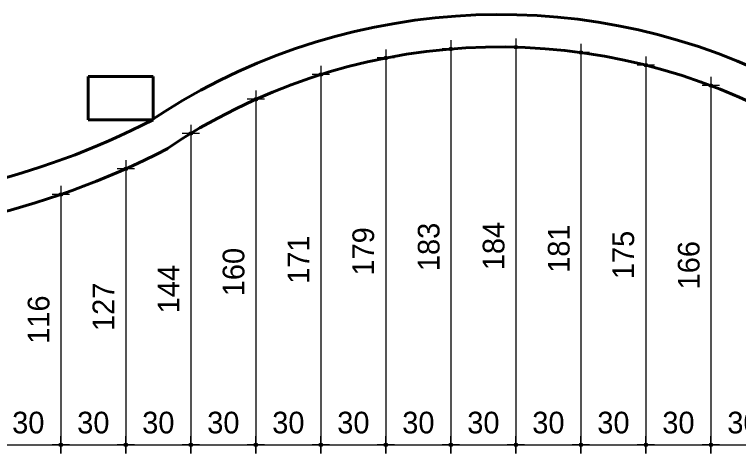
# Model space of a CAD drawing. Header units: millimetres. Extents: x 13204 to 24802, y 21209 to 40694.
# Drawn here: x 15925 to 16259.1, y 33044.4 to 33247 of the extents above; entities that cross this region are included whole.
import ezdxf

# ---------------------------------------------------------------- set-up
doc = ezdxf.new("R2010")
doc.units = ezdxf.units.MM
for name, color, linetype, lineweight in [('COTAS', 30, 'Continuous', 5), ('PAREDE', 1, 'Continuous', 40), ('Paredes', 1, 'Continuous', 40)]:
    doc.layers.add(name, color=color, linetype=linetype, lineweight=lineweight)
doc.styles.add('LANA', font='stylu.ttf')
doc.dimstyles.new('COTA 50', dxfattribs={"dimscale": 0, "dimtxt": 10, "dimasz": 0.5, "dimexe": 1.25, "dimexo": 5, "dimgap": 5, "dimtad": 1, "dimdec": 0, "dimtxsty": 'LANA', "dimblk": 'cota', "dimcen": 2.5, "dimse2": 1, "dimclrd": 256, "dimclre": 256, "dimclrt": 256, "dimaunit": 1, "dimadec": 0, "dimazin": 0, "dimtfac": 1, "dimtdec": 0, "dimtmove": 0, "dimatfit": 3, "dimldrblk": 'DOTSMALL', "dimfxl": 5, "dimfxlon": 1, "dimtzin": 9, "dimlwd": -1, "dimlwe": -1, "dimarcsym": 0})

# ---------------------------------------------------------------- blocks, each defined once
blk = doc.blocks.new('P20X30V')
at = {"layer": 'Paredes'}
for p, q in [((0.1, 0.15), (-0.1, 0.15)), ((-0.1, 0.15), (-0.1, -0.15)), ((0.1, -0.15), (0.1, 0.15)), ((-0.1, -0.15), (0.1, -0.15)), ((0.0345, -0.1497), (0.0345, -0.1497))]:
    blk.add_line(p, q, dxfattribs=at)
blk = doc.blocks.new('cota')
at = {"layer": 'COTAS'}
blk.add_hatch(color=256, dxfattribs=at).paths.add_polyline_path([(-1.6, 0, 1), (1.6, 0, 1)])
for points in [[(0, 1.6), (0, 8)], [(-1.6, 0), (-8, 0)], [(8, 0), (1.6, 0)], [(0, -8), (0, -1.6)]]:
    blk.add_lwpolyline(points, dxfattribs=at)
blk.add_circle((0, 0), 1.6, dxfattribs=at)
blk = doc.blocks.new('*D345')
at = {"layer": 'COTAS', "transparency": 16777216}
for p, q in [((15916.35, 33053.36), (15916.35, 33047.11)), ((15916.85, 33048.36), (15945.85, 33048.36))]:
    blk.add_line(p, q, dxfattribs=at)
at = {"layer": 'Defpoints', "color": 0, "transparency": 16777216}
for p in [(15916.35, 33154.99), (15946.35, 33048.36), (15946.35, 33048.36)]:
    blk.add_point(p, dxfattribs=at)
at = {"layer": 'COTAS', "transparency": 16777216, "xscale": 0.5, "yscale": 0.5, "zscale": 0.5, "rotation": 180}
blk.add_blockref('cota', (15916.35, 33048.36), dxfattribs=at)
at = {"layer": 'COTAS', "transparency": 16777216, "xscale": 0.5, "yscale": 0.5, "zscale": 0.5}
blk.add_blockref('cota', (15946.35, 33048.36), dxfattribs=at)
at = {"layer": 'COTAS', "transparency": 16777216, "insert": (15931.35, 33058.58), "char_height": 10, "attachment_point": 5, "style": 'LANA'}
blk.add_mtext('30', dxfattribs=at)
blk = doc.blocks.new('_DotSmall')
at = {"layer": 'PAREDE', "color": 0, "const_width": 0.5}
blk.add_lwpolyline([(-0.0625, 0, 1), (0.0625, 0, 1)], format="xyb", close=True, dxfattribs=at)
blk = doc.blocks.new('*D346')
at = {"layer": 'COTAS', "transparency": 16777216}
for p, q in [((15946.35, 33048.36), (15946.35, 33049.61)), ((15946.85, 33048.36), (15975.85, 33048.36))]:
    blk.add_line(p, q, dxfattribs=at)
at = {"layer": 'Defpoints', "color": 0, "transparency": 16777216}
for p in [(15946.35, 33048.36), (15976.35, 33048.36), (15976.35, 33048.36)]:
    blk.add_point(p, dxfattribs=at)
at = {"layer": 'COTAS', "transparency": 16777216, "xscale": 0.5, "yscale": 0.5, "zscale": 0.5, "rotation": 180}
blk.add_blockref('cota', (15946.35, 33048.36), dxfattribs=at)
at = {"layer": 'COTAS', "transparency": 16777216, "xscale": 0.5, "yscale": 0.5, "zscale": 0.5}
blk.add_blockref('cota', (15976.35, 33048.36), dxfattribs=at)
at = {"layer": 'COTAS', "transparency": 16777216, "insert": (15961.35, 33058.58), "char_height": 10, "attachment_point": 5, "style": 'LANA'}
blk.add_mtext('30', dxfattribs=at)
blk = doc.blocks.new('*D347')
at = {"layer": 'COTAS', "transparency": 16777216}
for p, q in [((15976.35, 33048.36), (15976.35, 33049.61)), ((15976.85, 33048.36), (16005.85, 33048.36))]:
    blk.add_line(p, q, dxfattribs=at)
at = {"layer": 'Defpoints', "color": 0, "transparency": 16777216}
for p in [(15976.35, 33048.36), (16006.35, 33048.36), (16006.35, 33048.36)]:
    blk.add_point(p, dxfattribs=at)
at = {"layer": 'COTAS', "transparency": 16777216, "xscale": 0.5, "yscale": 0.5, "zscale": 0.5, "rotation": 180}
blk.add_blockref('cota', (15976.35, 33048.36), dxfattribs=at)
at = {"layer": 'COTAS', "transparency": 16777216, "xscale": 0.5, "yscale": 0.5, "zscale": 0.5}
blk.add_blockref('cota', (16006.35, 33048.36), dxfattribs=at)
at = {"layer": 'COTAS', "transparency": 16777216, "insert": (15991.35, 33058.58), "char_height": 10, "attachment_point": 5, "style": 'LANA'}
blk.add_mtext('30', dxfattribs=at)
blk = doc.blocks.new('*D348')
at = {"layer": 'COTAS', "transparency": 16777216}
for p, q in [((16006.35, 33048.36), (16006.35, 33049.61)), ((16006.85, 33048.36), (16035.85, 33048.36))]:
    blk.add_line(p, q, dxfattribs=at)
at = {"layer": 'Defpoints', "color": 0, "transparency": 16777216}
for p in [(16006.35, 33048.36), (16036.35, 33048.36), (16036.35, 33048.36)]:
    blk.add_point(p, dxfattribs=at)
at = {"layer": 'COTAS', "transparency": 16777216, "xscale": 0.5, "yscale": 0.5, "zscale": 0.5, "rotation": 180}
blk.add_blockref('cota', (16006.35, 33048.36), dxfattribs=at)
at = {"layer": 'COTAS', "transparency": 16777216, "xscale": 0.5, "yscale": 0.5, "zscale": 0.5}
blk.add_blockref('cota', (16036.35, 33048.36), dxfattribs=at)
at = {"layer": 'COTAS', "transparency": 16777216, "insert": (16021.35, 33058.58), "char_height": 10, "attachment_point": 5, "style": 'LANA'}
blk.add_mtext('30', dxfattribs=at)
blk = doc.blocks.new('*D349')
at = {"layer": 'COTAS', "transparency": 16777216}
for p, q in [((16036.35, 33048.36), (16036.35, 33049.61)), ((16036.85, 33048.36), (16065.85, 33048.36))]:
    blk.add_line(p, q, dxfattribs=at)
at = {"layer": 'Defpoints', "color": 0, "transparency": 16777216}
for p in [(16036.35, 33048.36), (16066.35, 33048.36), (16066.35, 33048.36)]:
    blk.add_point(p, dxfattribs=at)
at = {"layer": 'COTAS', "transparency": 16777216, "xscale": 0.5, "yscale": 0.5, "zscale": 0.5, "rotation": 180}
blk.add_blockref('cota', (16036.35, 33048.36), dxfattribs=at)
at = {"layer": 'COTAS', "transparency": 16777216, "xscale": 0.5, "yscale": 0.5, "zscale": 0.5}
blk.add_blockref('cota', (16066.35, 33048.36), dxfattribs=at)
at = {"layer": 'COTAS', "transparency": 16777216, "insert": (16051.35, 33058.58), "char_height": 10, "attachment_point": 5, "style": 'LANA'}
blk.add_mtext('30', dxfattribs=at)
blk = doc.blocks.new('*D350')
at = {"layer": 'COTAS', "transparency": 16777216}
for p, q in [((16066.35, 33048.36), (16066.35, 33049.61)), ((16066.85, 33048.36), (16095.85, 33048.36))]:
    blk.add_line(p, q, dxfattribs=at)
at = {"layer": 'Defpoints', "color": 0, "transparency": 16777216}
for p in [(16066.35, 33048.36), (16096.35, 33048.36), (16096.35, 33048.36)]:
    blk.add_point(p, dxfattribs=at)
at = {"layer": 'COTAS', "transparency": 16777216, "xscale": 0.5, "yscale": 0.5, "zscale": 0.5, "rotation": 180}
blk.add_blockref('cota', (16066.35, 33048.36), dxfattribs=at)
at = {"layer": 'COTAS', "transparency": 16777216, "xscale": 0.5, "yscale": 0.5, "zscale": 0.5}
blk.add_blockref('cota', (16096.35, 33048.36), dxfattribs=at)
at = {"layer": 'COTAS', "transparency": 16777216, "insert": (16081.35, 33058.58), "char_height": 10, "attachment_point": 5, "style": 'LANA'}
blk.add_mtext('30', dxfattribs=at)
blk = doc.blocks.new('*D351')
at = {"layer": 'COTAS', "transparency": 16777216}
for p, q in [((16096.35, 33048.36), (16096.35, 33049.61)), ((16096.85, 33048.36), (16125.85, 33048.36))]:
    blk.add_line(p, q, dxfattribs=at)
at = {"layer": 'Defpoints', "color": 0, "transparency": 16777216}
for p in [(16096.35, 33048.36), (16126.35, 33048.36), (16126.35, 33048.36)]:
    blk.add_point(p, dxfattribs=at)
at = {"layer": 'COTAS', "transparency": 16777216, "xscale": 0.5, "yscale": 0.5, "zscale": 0.5, "rotation": 180}
blk.add_blockref('cota', (16096.35, 33048.36), dxfattribs=at)
at = {"layer": 'COTAS', "transparency": 16777216, "xscale": 0.5, "yscale": 0.5, "zscale": 0.5}
blk.add_blockref('cota', (16126.35, 33048.36), dxfattribs=at)
at = {"layer": 'COTAS', "transparency": 16777216, "insert": (16111.35, 33058.58), "char_height": 10, "attachment_point": 5, "style": 'LANA'}
blk.add_mtext('30', dxfattribs=at)
blk = doc.blocks.new('*D352')
at = {"layer": 'COTAS', "transparency": 16777216}
for p, q in [((16126.35, 33048.36), (16126.35, 33049.61)), ((16126.85, 33048.36), (16155.85, 33048.36))]:
    blk.add_line(p, q, dxfattribs=at)
at = {"layer": 'Defpoints', "color": 0, "transparency": 16777216}
for p in [(16126.35, 33048.36), (16156.35, 33048.36), (16156.35, 33048.36)]:
    blk.add_point(p, dxfattribs=at)
at = {"layer": 'COTAS', "transparency": 16777216, "xscale": 0.5, "yscale": 0.5, "zscale": 0.5, "rotation": 180}
blk.add_blockref('cota', (16126.35, 33048.36), dxfattribs=at)
at = {"layer": 'COTAS', "transparency": 16777216, "xscale": 0.5, "yscale": 0.5, "zscale": 0.5}
blk.add_blockref('cota', (16156.35, 33048.36), dxfattribs=at)
at = {"layer": 'COTAS', "transparency": 16777216, "insert": (16141.35, 33058.58), "char_height": 10, "attachment_point": 5, "style": 'LANA'}
blk.add_mtext('30', dxfattribs=at)
blk = doc.blocks.new('*D353')
at = {"layer": 'COTAS', "transparency": 16777216}
for p, q in [((16156.35, 33048.36), (16156.35, 33049.61)), ((16156.85, 33048.36), (16185.85, 33048.36))]:
    blk.add_line(p, q, dxfattribs=at)
at = {"layer": 'Defpoints', "color": 0, "transparency": 16777216}
for p in [(16156.35, 33048.36), (16186.35, 33048.36), (16186.35, 33048.36)]:
    blk.add_point(p, dxfattribs=at)
at = {"layer": 'COTAS', "transparency": 16777216, "xscale": 0.5, "yscale": 0.5, "zscale": 0.5, "rotation": 180}
blk.add_blockref('cota', (16156.35, 33048.36), dxfattribs=at)
at = {"layer": 'COTAS', "transparency": 16777216, "xscale": 0.5, "yscale": 0.5, "zscale": 0.5}
blk.add_blockref('cota', (16186.35, 33048.36), dxfattribs=at)
at = {"layer": 'COTAS', "transparency": 16777216, "insert": (16171.35, 33058.58), "char_height": 10, "attachment_point": 5, "style": 'LANA'}
blk.add_mtext('30', dxfattribs=at)
blk = doc.blocks.new('*D354')
at = {"layer": 'COTAS', "transparency": 16777216}
for p, q in [((16186.35, 33048.36), (16186.35, 33049.61)), ((16186.85, 33048.36), (16215.85, 33048.36))]:
    blk.add_line(p, q, dxfattribs=at)
at = {"layer": 'Defpoints', "color": 0, "transparency": 16777216}
for p in [(16186.35, 33048.36), (16216.35, 33048.36), (16216.35, 33048.36)]:
    blk.add_point(p, dxfattribs=at)
at = {"layer": 'COTAS', "transparency": 16777216, "xscale": 0.5, "yscale": 0.5, "zscale": 0.5, "rotation": 180}
blk.add_blockref('cota', (16186.35, 33048.36), dxfattribs=at)
at = {"layer": 'COTAS', "transparency": 16777216, "xscale": 0.5, "yscale": 0.5, "zscale": 0.5}
blk.add_blockref('cota', (16216.35, 33048.36), dxfattribs=at)
at = {"layer": 'COTAS', "transparency": 16777216, "insert": (16201.35, 33058.58), "char_height": 10, "attachment_point": 5, "style": 'LANA'}
blk.add_mtext('30', dxfattribs=at)
blk = doc.blocks.new('*D355')
at = {"layer": 'COTAS', "transparency": 16777216}
for p, q in [((16216.35, 33048.36), (16216.35, 33049.61)), ((16216.85, 33048.36), (16245.85, 33048.36))]:
    blk.add_line(p, q, dxfattribs=at)
at = {"layer": 'Defpoints', "color": 0, "transparency": 16777216}
for p in [(16216.35, 33048.36), (16246.35, 33048.36), (16246.35, 33048.36)]:
    blk.add_point(p, dxfattribs=at)
at = {"layer": 'COTAS', "transparency": 16777216, "xscale": 0.5, "yscale": 0.5, "zscale": 0.5, "rotation": 180}
blk.add_blockref('cota', (16216.35, 33048.36), dxfattribs=at)
at = {"layer": 'COTAS', "transparency": 16777216, "xscale": 0.5, "yscale": 0.5, "zscale": 0.5}
blk.add_blockref('cota', (16246.35, 33048.36), dxfattribs=at)
at = {"layer": 'COTAS', "transparency": 16777216, "insert": (16231.35, 33058.58), "char_height": 10, "attachment_point": 5, "style": 'LANA'}
blk.add_mtext('30', dxfattribs=at)
blk = doc.blocks.new('*D356')
at = {"layer": 'COTAS', "transparency": 16777216}
for p, q in [((16246.35, 33048.36), (16246.35, 33049.61)), ((16246.85, 33048.36), (16275.85, 33048.36))]:
    blk.add_line(p, q, dxfattribs=at)
at = {"layer": 'Defpoints', "color": 0, "transparency": 16777216}
for p in [(16246.35, 33048.36), (16276.35, 33048.36), (16276.35, 33048.36)]:
    blk.add_point(p, dxfattribs=at)
at = {"layer": 'COTAS', "transparency": 16777216, "xscale": 0.5, "yscale": 0.5, "zscale": 0.5, "rotation": 180}
blk.add_blockref('cota', (16246.35, 33048.36), dxfattribs=at)
at = {"layer": 'COTAS', "transparency": 16777216, "xscale": 0.5, "yscale": 0.5, "zscale": 0.5}
blk.add_blockref('cota', (16276.35, 33048.36), dxfattribs=at)
at = {"layer": 'COTAS', "transparency": 16777216, "insert": (16261.35, 33058.58), "char_height": 10, "attachment_point": 5, "style": 'LANA'}
blk.add_mtext('30', dxfattribs=at)
blk = doc.blocks.new('*D329')
at = {"layer": 'COTAS', "transparency": 16777216}
for p, q in [((15946.35, 33163.94), (15945.1, 33163.94)), ((15946.35, 33163.44), (15946.35, 33048.86))]:
    blk.add_line(p, q, dxfattribs=at)
at = {"layer": 'Defpoints', "color": 0, "transparency": 16777216}
for p in [(15946.35, 33163.94), (15946.35, 33048.36), (15946.35, 33048.36)]:
    blk.add_point(p, dxfattribs=at)
at = {"layer": 'COTAS', "transparency": 16777216, "xscale": 0.5, "yscale": 0.5, "zscale": 0.5}
for p, rotation in [((15946.35, 33163.94), 90), ((15946.35, 33048.36), 270)]:
    blk.add_blockref('cota', p, dxfattribs=dict(at, rotation=rotation))
at = {"layer": 'COTAS', "transparency": 16777216, "insert": (15936.16, 33106.15), "char_height": 10, "attachment_point": 5, "rotation": 90, "style": 'LANA'}
blk.add_mtext('116', dxfattribs=at)
blk = doc.blocks.new('*D330')
at = {"layer": 'COTAS', "transparency": 16777216}
for p, q in [((15976.35, 33175.77), (15975.1, 33175.77)), ((15976.35, 33175.27), (15976.35, 33048.86))]:
    blk.add_line(p, q, dxfattribs=at)
at = {"layer": 'Defpoints', "color": 0, "transparency": 16777216}
for p in [(15976.35, 33175.77), (15976.35, 33048.36), (15976.35, 33048.36)]:
    blk.add_point(p, dxfattribs=at)
at = {"layer": 'COTAS', "transparency": 16777216, "xscale": 0.5, "yscale": 0.5, "zscale": 0.5}
for p, rotation in [((15976.35, 33175.77), 90), ((15976.35, 33048.36), 270)]:
    blk.add_blockref('cota', p, dxfattribs=dict(at, rotation=rotation))
at = {"layer": 'COTAS', "transparency": 16777216, "insert": (15965.99, 33112.07), "char_height": 10, "attachment_point": 5, "rotation": 90, "style": 'LANA'}
blk.add_mtext('127', dxfattribs=at)
blk = doc.blocks.new('*D331')
at = {"layer": 'COTAS', "transparency": 16777216}
for p, q in [((16006.35, 33192.12), (16005.1, 33192.12)), ((16006.35, 33191.62), (16006.35, 33048.86))]:
    blk.add_line(p, q, dxfattribs=at)
at = {"layer": 'Defpoints', "color": 0, "transparency": 16777216}
for p in [(16006.35, 33192.12), (16006.35, 33048.36), (16006.35, 33048.36)]:
    blk.add_point(p, dxfattribs=at)
at = {"layer": 'COTAS', "transparency": 16777216, "xscale": 0.5, "yscale": 0.5, "zscale": 0.5}
for p, rotation in [((16006.35, 33192.12), 90), ((16006.35, 33048.36), 270)]:
    blk.add_blockref('cota', p, dxfattribs=dict(at, rotation=rotation))
at = {"layer": 'COTAS', "transparency": 16777216, "insert": (15996.12, 33120.24), "char_height": 10, "attachment_point": 5, "rotation": 90, "style": 'LANA'}
blk.add_mtext('144', dxfattribs=at)
blk = doc.blocks.new('*D332')
at = {"layer": 'COTAS', "transparency": 16777216}
for p, q in [((16036.35, 33207.88), (16035.1, 33207.88)), ((16036.35, 33207.38), (16036.35, 33048.86))]:
    blk.add_line(p, q, dxfattribs=at)
at = {"layer": 'Defpoints', "color": 0, "transparency": 16777216}
for p in [(16036.35, 33207.88), (16036.35, 33048.36), (16036.35, 33048.36)]:
    blk.add_point(p, dxfattribs=at)
at = {"layer": 'COTAS', "transparency": 16777216, "xscale": 0.5, "yscale": 0.5, "zscale": 0.5}
for p, rotation in [((16036.35, 33207.88), 90), ((16036.35, 33048.36), 270)]:
    blk.add_blockref('cota', p, dxfattribs=dict(at, rotation=rotation))
at = {"layer": 'COTAS', "transparency": 16777216, "insert": (16026.12, 33128.12), "char_height": 10, "attachment_point": 5, "rotation": 90, "style": 'LANA'}
blk.add_mtext('160', dxfattribs=at)
blk = doc.blocks.new('*D333')
at = {"layer": 'COTAS', "transparency": 16777216}
for p, q in [((16066.35, 33219.3), (16065.1, 33219.3)), ((16066.35, 33218.8), (16066.35, 33048.86))]:
    blk.add_line(p, q, dxfattribs=at)
at = {"layer": 'Defpoints', "color": 0, "transparency": 16777216}
for p in [(16066.35, 33219.3), (16066.35, 33048.36), (16066.35, 33048.36)]:
    blk.add_point(p, dxfattribs=at)
at = {"layer": 'COTAS', "transparency": 16777216, "xscale": 0.5, "yscale": 0.5, "zscale": 0.5}
for p, rotation in [((16066.35, 33219.3), 90), ((16066.35, 33048.36), 270)]:
    blk.add_blockref('cota', p, dxfattribs=dict(at, rotation=rotation))
at = {"layer": 'COTAS', "transparency": 16777216, "insert": (16055.99, 33133.83), "char_height": 10, "attachment_point": 5, "rotation": 90, "style": 'LANA'}
blk.add_mtext('171', dxfattribs=at)
blk = doc.blocks.new('*D334')
at = {"layer": 'COTAS', "transparency": 16777216}
for p, q in [((16096.35, 33226.93), (16095.1, 33226.93)), ((16096.35, 33226.43), (16096.35, 33048.86))]:
    blk.add_line(p, q, dxfattribs=at)
at = {"layer": 'Defpoints', "color": 0, "transparency": 16777216}
for p in [(16096.35, 33226.93), (16096.35, 33048.36), (16096.35, 33048.36)]:
    blk.add_point(p, dxfattribs=at)
at = {"layer": 'COTAS', "transparency": 16777216, "xscale": 0.5, "yscale": 0.5, "zscale": 0.5}
for p, rotation in [((16096.35, 33226.93), 90), ((16096.35, 33048.36), 270)]:
    blk.add_blockref('cota', p, dxfattribs=dict(at, rotation=rotation))
at = {"layer": 'COTAS', "transparency": 16777216, "insert": (16085.99, 33137.65), "char_height": 10, "attachment_point": 5, "rotation": 90, "style": 'LANA'}
blk.add_mtext('179', dxfattribs=at)
blk = doc.blocks.new('*D335')
at = {"layer": 'COTAS', "transparency": 16777216}
for p, q in [((16126.35, 33231.09), (16125.1, 33231.09)), ((16126.35, 33230.59), (16126.35, 33048.86))]:
    blk.add_line(p, q, dxfattribs=at)
at = {"layer": 'Defpoints', "color": 0, "transparency": 16777216}
for p in [(16126.35, 33231.09), (16126.35, 33048.36), (16126.35, 33048.36)]:
    blk.add_point(p, dxfattribs=at)
at = {"layer": 'COTAS', "transparency": 16777216, "xscale": 0.5, "yscale": 0.5, "zscale": 0.5}
for p, rotation in [((16126.35, 33231.09), 90), ((16126.35, 33048.36), 270)]:
    blk.add_blockref('cota', p, dxfattribs=dict(at, rotation=rotation))
at = {"layer": 'COTAS', "transparency": 16777216, "insert": (16116.17, 33139.72), "char_height": 10, "attachment_point": 5, "rotation": 90, "style": 'LANA'}
blk.add_mtext('183', dxfattribs=at)
blk = doc.blocks.new('*D336')
at = {"layer": 'COTAS', "transparency": 16777216}
for p, q in [((16156.35, 33231.92), (16155.1, 33231.92)), ((16156.35, 33231.42), (16156.35, 33048.86))]:
    blk.add_line(p, q, dxfattribs=at)
at = {"layer": 'Defpoints', "color": 0, "transparency": 16777216}
for p in [(16156.35, 33231.92), (16156.35, 33048.36), (16156.35, 33048.36)]:
    blk.add_point(p, dxfattribs=at)
at = {"layer": 'COTAS', "transparency": 16777216, "xscale": 0.5, "yscale": 0.5, "zscale": 0.5}
for p, rotation in [((16156.35, 33231.92), 90), ((16156.35, 33048.36), 270)]:
    blk.add_blockref('cota', p, dxfattribs=dict(at, rotation=rotation))
at = {"layer": 'COTAS', "transparency": 16777216, "insert": (16146.12, 33140.14), "char_height": 10, "attachment_point": 5, "rotation": 90, "style": 'LANA'}
blk.add_mtext('184', dxfattribs=at)
blk = doc.blocks.new('*D337')
at = {"layer": 'COTAS', "transparency": 16777216}
for p, q in [((16186.35, 33229.47), (16185.1, 33229.47)), ((16186.35, 33228.97), (16186.35, 33048.86))]:
    blk.add_line(p, q, dxfattribs=at)
at = {"layer": 'Defpoints', "color": 0, "transparency": 16777216}
for p in [(16186.35, 33229.47), (16186.35, 33048.36), (16186.35, 33048.36)]:
    blk.add_point(p, dxfattribs=at)
at = {"layer": 'COTAS', "transparency": 16777216, "xscale": 0.5, "yscale": 0.5, "zscale": 0.5}
for p, rotation in [((16186.35, 33229.47), 90), ((16186.35, 33048.36), 270)]:
    blk.add_blockref('cota', p, dxfattribs=dict(at, rotation=rotation))
at = {"layer": 'COTAS', "transparency": 16777216, "insert": (16176.18, 33138.91), "char_height": 10, "attachment_point": 5, "rotation": 90, "style": 'LANA'}
blk.add_mtext('181', dxfattribs=at)
blk = doc.blocks.new('*D338')
at = {"layer": 'COTAS', "transparency": 16777216}
for p, q in [((16216.35, 33223.64), (16215.1, 33223.64)), ((16216.35, 33223.14), (16216.35, 33048.86))]:
    blk.add_line(p, q, dxfattribs=at)
at = {"layer": 'Defpoints', "color": 0, "transparency": 16777216}
for p in [(16216.35, 33223.64), (16216.35, 33048.36), (16216.35, 33048.36)]:
    blk.add_point(p, dxfattribs=at)
at = {"layer": 'COTAS', "transparency": 16777216, "xscale": 0.5, "yscale": 0.5, "zscale": 0.5}
for p, rotation in [((16216.35, 33223.64), 90), ((16216.35, 33048.36), 270)]:
    blk.add_blockref('cota', p, dxfattribs=dict(at, rotation=rotation))
at = {"layer": 'COTAS', "transparency": 16777216, "insert": (16205.99, 33136), "char_height": 10, "attachment_point": 5, "rotation": 90, "style": 'LANA'}
blk.add_mtext('175', dxfattribs=at)
blk = doc.blocks.new('*D339')
at = {"layer": 'COTAS', "transparency": 16777216}
for p, q in [((16246.35, 33214.2), (16245.1, 33214.2)), ((16246.35, 33213.7), (16246.35, 33048.86))]:
    blk.add_line(p, q, dxfattribs=at)
at = {"layer": 'Defpoints', "color": 0, "transparency": 16777216}
for p in [(16246.35, 33214.2), (16246.35, 33048.36), (16246.35, 33048.36)]:
    blk.add_point(p, dxfattribs=at)
at = {"layer": 'COTAS', "transparency": 16777216, "xscale": 0.5, "yscale": 0.5, "zscale": 0.5}
for p, rotation in [((16246.35, 33214.2), 90), ((16246.35, 33048.36), 270)]:
    blk.add_blockref('cota', p, dxfattribs=dict(at, rotation=rotation))
at = {"layer": 'COTAS', "transparency": 16777216, "insert": (16236.16, 33131.28), "char_height": 10, "attachment_point": 5, "rotation": 90, "style": 'LANA'}
blk.add_mtext('166', dxfattribs=at)

msp = doc.modelspace()

# ---------------------------------------------------------------- linework, layer by layer
at = {"layer": 'PAREDE'}
for centre, radius, start, end in [((16148.98, 32957.15), 289.87, 63.9344, 124.1723), ((16148.98, 32957.15), 274.87, 62.3947, 124.1723), ((15825.52, 33514.32), 355.63, 240.128, 297.3483), ((15825.52, 33514.32), 370.63, 238.4607, 297.3483)]:
    msp.add_arc(centre, radius, start, end, dxfattribs=at)

# ---------------------------------------------------------------- block references
at = {"layer": 'PAREDE', "color": 6, "xscale": 100, "yscale": 100, "zscale": 100, "rotation": 90}
msp.add_blockref('P20X30V', (15973.9, 33208.44), dxfattribs=at)
msp.add_blockref('P20X30V', (15973.9, 33208.44), dxfattribs=at)

# ---------------------------------------------------------------- dimensions: what is measured, and where the dimension line sits
at = {"layer": 'COTAS'}
for base, p1, p2, picture, middle in [((16126.35, 33048.36), (16126.35, 33231.09), (16126.35, 33048.36), '*D335', (16116.17, 33139.72)), ((16156.35, 33048.36), (16156.35, 33231.92), (16156.35, 33048.36), '*D336', (16146.12, 33140.14)), ((16096.35, 33048.36), (16096.35, 33226.93), (16096.35, 33048.36), '*D334', (16085.99, 33137.65)), ((16186.35, 33048.36), (16186.35, 33229.47), (16186.35, 33048.36), '*D337', (16176.18, 33138.91)), ((16216.35, 33048.36), (16216.35, 33223.64), (16216.35, 33048.36), '*D338', (16205.99, 33136)), ((16066.35, 33048.36), (16066.35, 33219.3), (16066.35, 33048.36), '*D333', (16055.99, 33133.83)), ((16246.35, 33048.36), (16246.35, 33214.2), (16246.35, 33048.36), '*D339', (16236.16, 33131.28)), ((16036.35, 33048.36), (16036.35, 33207.88), (16036.35, 33048.36), '*D332', (16026.12, 33128.12)), ((16006.35, 33048.36), (16006.35, 33192.12), (16006.35, 33048.36), '*D331', (15996.12, 33120.24)), ((15976.35, 33048.36), (15976.35, 33175.77), (15976.35, 33048.36), '*D330', (15965.99, 33112.07)), ((15946.35, 33048.36), (15946.35, 33163.94), (15946.35, 33048.36), '*D329', (15936.16, 33106.15))]:
    dim = msp.add_linear_dim(base=base, p1=p1, p2=p2, angle=90, dimstyle='COTA 50', override={"dimscale": 1}, dxfattribs=at)
    dim.commit()
    dim.dimension.update_dxf_attribs({"geometry": picture, "text_midpoint": middle})
for base, p1, p2, picture, middle in [((15946.35, 33048.36), (15916.35, 33154.99), (15946.35, 33048.36), '*D345', (15931.35, 33058.58)), ((15976.35, 33048.36), (15946.35, 33048.36), (15976.35, 33048.36), '*D346', (15961.35, 33058.58)), ((16006.35, 33048.36), (15976.35, 33048.36), (16006.35, 33048.36), '*D347', (15991.35, 33058.58)), ((16036.35, 33048.36), (16006.35, 33048.36), (16036.35, 33048.36), '*D348', (16021.35, 33058.58)), ((16066.35, 33048.36), (16036.35, 33048.36), (16066.35, 33048.36), '*D349', (16051.35, 33058.58)), ((16096.35, 33048.36), (16066.35, 33048.36), (16096.35, 33048.36), '*D350', (16081.35, 33058.58)), ((16126.35, 33048.36), (16096.35, 33048.36), (16126.35, 33048.36), '*D351', (16111.35, 33058.58)), ((16156.35, 33048.36), (16126.35, 33048.36), (16156.35, 33048.36), '*D352', (16141.35, 33058.58)), ((16186.35, 33048.36), (16156.35, 33048.36), (16186.35, 33048.36), '*D353', (16171.35, 33058.58)), ((16216.35, 33048.36), (16186.35, 33048.36), (16216.35, 33048.36), '*D354', (16201.35, 33058.58)), ((16246.35, 33048.36), (16216.35, 33048.36), (16246.35, 33048.36), '*D355', (16231.35, 33058.58)), ((16276.35, 33048.36), (16246.35, 33048.36), (16276.35, 33048.36), '*D356', (16261.35, 33058.58))]:
    dim = msp.add_linear_dim(base=base, p1=p1, p2=p2, dimstyle='COTA 50', override={"dimscale": 1, "dimtmove": 1}, dxfattribs=at)
    dim.commit()
    dim.dimension.update_dxf_attribs({"geometry": picture, "text_midpoint": middle})

doc.saveas('drawing.dxf')
